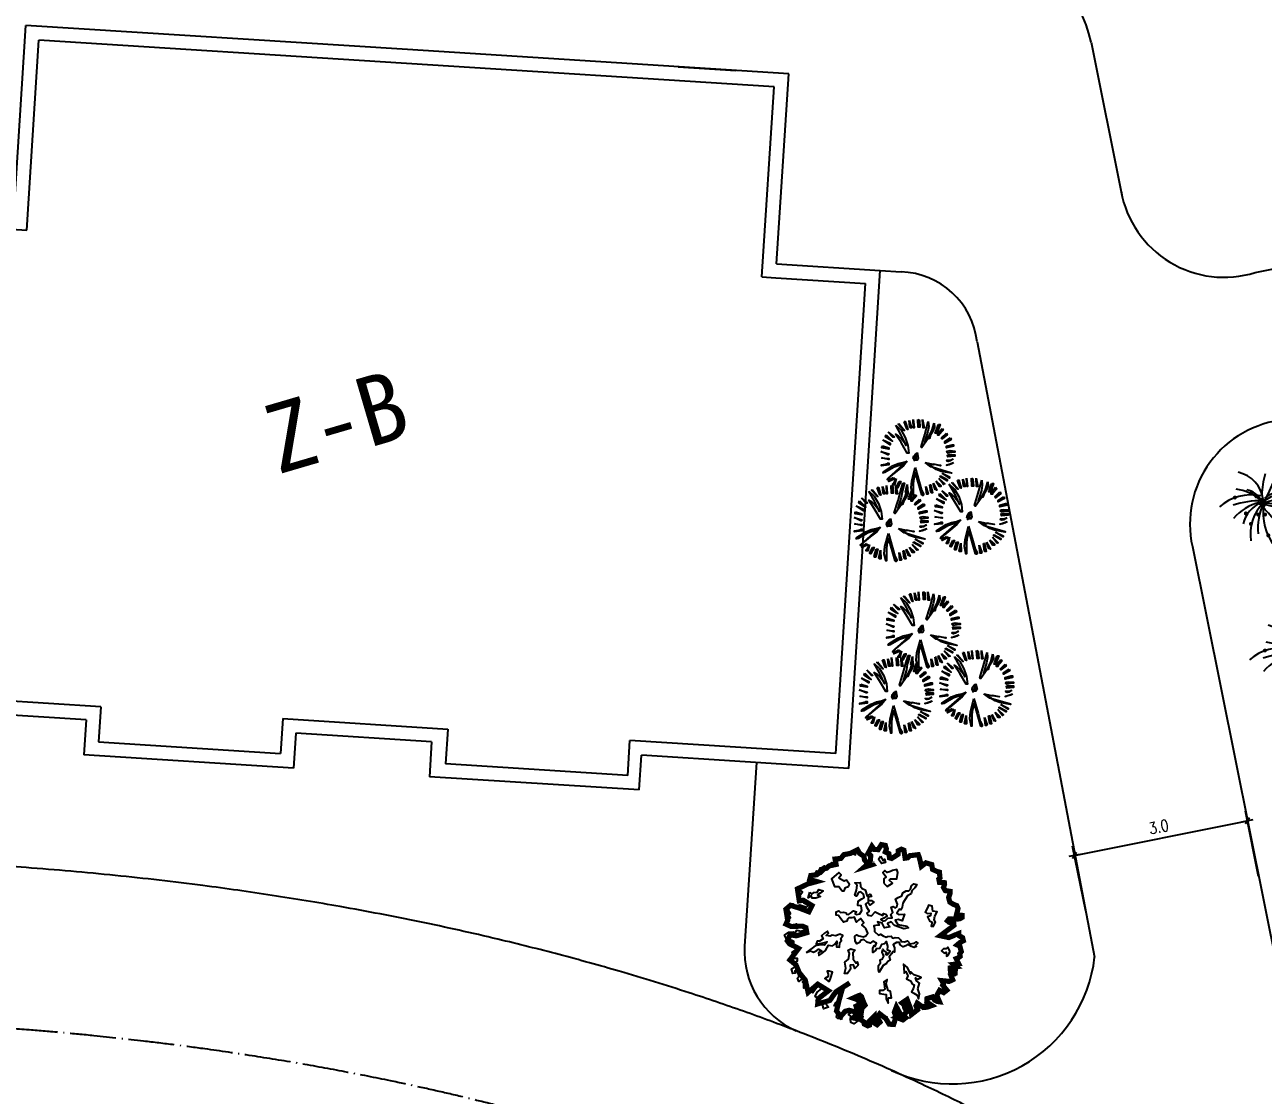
# Model space of a CAD drawing. Extents: x 1035948 to 1665131, y -158296 to 142149.
# Drawn here: x 1405275 to 1431022, y 62229 to 84480 of the extents above; entities that cross this region are included whole.
import ezdxf
from ezdxf.enums import TextEntityAlignment as Align

# ---------------------------------------------------------------- set-up
doc = ezdxf.new("R2010")
doc.units = 0
doc.header["$LTSCALE"] = 200
doc.header["$MEASUREMENT"] = 0
doc.linetypes.add('ACAD_ISO04W100', pattern=[30.5, 24, -3, 0.5, -3])
doc.layers.get('0').update_dxf_attribs({"linetype": 'CONTINUOUS'})
doc.layers.get('DEFPOINTS').update_dxf_attribs({"linetype": 'CONTINUOUS'})
for name, color, linetype in [('DL', 21, 'CONTINUOUS'), ('LMLK', 123, 'CONTINUOUS'), ('WLL1', 7, 'CONTINUOUS'), ('ZXX', 6, 'ACAD_ISO04W100'), ('垂丝海棠', 7, 'CONTINUOUS'), ('枸骨球', 7, 'CONTINUOUS'), ('香樟', 7, 'CONTINUOUS')]:
    doc.layers.add(name, color=color, linetype=linetype)
doc.styles.add('DIM_FONT', font='SIMPLEX.shx', dxfattribs={"width": 0.8})
doc.styles.add('H1', font='SimSun.ttf')
doc.dimstyles.new('DIMN80', dxfattribs={"dimscale": 0.8, "dimtxt": 300, "dimasz": 1, "dimexe": 250, "dimexo": 300, "dimgap": 150, "dimtad": 1, "dimdec": 0, "dimzin": 0, "dimdsep": 46, "dimtxsty": 'DIM_FONT', "dimblk": '_DIMX', "dimcen": 0.09, "dimclrt": 7, "dimadec": 0, "dimazin": 0, "dimtfac": 1, "dimtdec": 0, "dimtix": 1, "dimtmove": 2, "dimatfit": 3, "dimldrblk": '_DIMX', "dimfxl": 0, "dimtolj": 1, "dimtzin": 0, "dimarcsym": 0})

# ---------------------------------------------------------------- blocks, each defined once
blk = doc.blocks.new('ZW11')
at = {"layer": '枸骨球', "color": 85, "linetype": 'Continuous'}
for points in [[(-131, 2184), (-76, 1727), (-76, 1699), (-104, 1699), (-131, 2184)], [(143, 2184), (235, 2120), (263, 1727), (171, 1727), (143, 2184)], [(418, 2184), (509, 1699), (445, 1699), (418, 2184)], [(-1567, 1452), (-1229, 1178), (-1229, 1150), (-1293, 1150), (-1567, 1452)], [(-1137, 1845), (-826, 1553), (-588, 1132), (-433, 675), (-378, 235), (-469, 235), (-826, 848), (-1146, 1333), (-991, 1242), (-799, 1059), (-625, 848), (-561, 693), (-533, 693), (-817, 1278), (-1137, 1845)], [(-954, 1937), (-625, 1544), (-680, 1571), (-991, 1909), (-954, 1937)], [(-652, 2065), (-588, 2065), (-442, 1608), (-497, 1635), (-652, 2065)], [(-351, 2120), (-222, 1699), (-286, 1699), (-286, 1727), (-314, 1727), (-351, 2120)], [(747, 2065), (775, 1781), (720, 1480), (555, 931), (537, 876), (720, 1086), (747, 1086), (381, 565), (354, 565), (354, 601), (327, 601), (546, 1315), (747, 2065)], [(1086, 1974), (1113, 1727), (1012, 1507), (875, 1297), (811, 1086), (747, 1086), (747, 1113), (958, 1525), (1086, 1974)], [(1333, 1882), (1424, 1882), (1241, 1388), (1150, 1388), (1177, 1480), (1333, 1882)], [(1543, 1662), (1607, 1571), (1360, 1297), (1360, 1269), (1296, 1269), (1296, 1360), (1543, 1662)], [(-1869, 995), (-1448, 812), (-1448, 720), (-1869, 995)], [(-1686, 1297), (-1320, 931), (-1384, 967), (-1723, 1178), (-1686, 1297)], [(1790, 1388), (1845, 1297), (1543, 1059), (1543, 1086), (1516, 1086), (1543, 1150), (1790, 1388)], [(2028, 1113), (2064, 1022), (1699, 812), (1699, 903), (2028, 1113)], [(2119, 720), (2211, 720), (2211, 629), (1790, 537), (1790, 629), (2119, 720)], [(-1997, 327), (-1540, 199), (-1540, 171), (-1567, 171), (-1567, 144), (-1595, 144), (-1997, 327)], [(-1906, 656), (-1540, 537), (-1540, 473), (-1933, 537), (-1933, 601), (-1906, 656)], [(107, 263), (171, -48), (107, -167), (-58, -167), (-122, -76), (-85, 62), (6, 181), (107, 235), (107, 263)], [(52, 144), (52, 107), (-76, -167), (-76, -194), (52, -48), (52, 144)], [(2001, 382), (2275, 354), (2275, 290), (2183, 290), (1881, 235), (1845, 263), (1817, 290), (1845, 354), (2001, 382)], [(1881, 144), (2275, 144), (2275, 53), (1881, 16), (1881, 53), (1845, 107), (1881, 144)], [(-1960, -39), (-1567, -76), (-1540, -76), (-1540, -130), (-1960, -39)], [(-1631, -350), (-1540, -350), (-1540, -441), (-1960, -496), (-1960, -441), (-1933, -441), (-1631, -377), (-1631, -350)], [(-469, -222), (-689, -496), (-1064, -798), (-1411, -1082), (-1521, -1210), (-1567, -1320), (-1595, -1292), (-1631, -1292), (-1595, -1228), (-680, -405), (-652, -377), (-1229, -570), (-1759, -881), (-1842, -899), (-1869, -899), (-1842, -835), (-1311, -496), (-1000, -368), (-716, -314), (-469, -222)], [(-12, -588), (226, -1430), (354, -1905), (473, -2115), (473, -2179), (445, -2179), (445, -2207), (418, -2207), (418, -2179), (381, -2179), (16, -899), (-12, -899), (-12, -926), (-94, -1219), (-131, -1530), (-131, -2179), (-168, -2179), (-168, -2143), (-250, -1768), (-213, -1356), (-12, -588)], [(564, -314), (994, -405), (1022, -405), (1022, -441), (784, -405), (784, -469), (811, -469), (967, -533), (967, -561), (903, -561), (564, -314)], [(967, -561), (2092, -899), (2092, -926), (1488, -816), (1205, -716), (967, -561)], [(1058, -405), (1452, -469), (1452, -496), (1058, -405)], [(2211, -314), (2092, -387), (1946, -441), (1790, -469), (2211, -314)], [(2183, -103), (2001, -213), (1900, -240), (1845, -222), (1817, -167), (2028, -167), (2183, -103)], [(-1265, -1173), (-1229, -1265), (-1540, -1411), (-1503, -1320), (-1265, -1173)], [(-1110, -1228), (-1201, -1594), (-1293, -1594), (-1293, -1539), (-1265, -1539), (-1110, -1228)], [(-927, -1411), (-835, -1411), (-1018, -1750), (-1018, -1777), (-1046, -1750), (-1082, -1750), (-1082, -1722), (-927, -1411)], [(1205, -1384), (1479, -1631), (1479, -1686), (1388, -1686), (1205, -1384)], [(1360, -1228), (1699, -1539), (1634, -1539), (1634, -1567), (1607, -1539), (1360, -1228)], [(1452, -1082), (1845, -1292), (1845, -1356), (1424, -1109), (1452, -1082)], [(1543, -926), (1973, -1137), (1973, -1201), (1543, -926)], [(-716, -1503), (-625, -1503), (-744, -1960), (-808, -1960), (-808, -1932), (-835, -1932), (-716, -1503)], [(-469, -1567), (-442, -2051), (-533, -2051), (-533, -2024), (-561, -2024), (-469, -1567)], [(601, -1686), (747, -2115), (720, -2115), (720, -2143), (656, -2143), (601, -1686)], [(839, -1594), (903, -1594), (994, -2051), (930, -2051), (930, -2024), (903, -2024), (839, -1594)], [(1022, -1503), (1241, -1905), (1177, -1868), (1150, -1868), (1022, -1503)]]:
    blk.add_lwpolyline(points, dxfattribs=at)
blk = doc.blocks.new('ZW36')
at = {"layer": '垂丝海棠', "color": 31, "const_width": 60}
for points in [[(-458, 399, 1), (-398, 399, 1)], [(463, 465, 1), (523, 465, 1)], [(-966, 251, 1), (-906, 251, 1)], [(-320, 284, 1), (-260, 284, 1)], [(-197, 69, 1), (-137, 69, 1)], [(-142, 185, 1), (-82, 185, 1)], [(-114, 119, 1), (-54, 119, 1)], [(-100, 20, 1), (-40, 20, 1)], [(-46, 86, 1), (14, 86, 1)], [(848, 102, 1), (908, 102, 1)], [(-637, -228, 1), (-577, -228, 1)], [(-266, -261, 1), (-206, -261, 1)], [(-59, -261, 1), (1, -261, 1)], [(504, -211, 1), (564, -211, 1)], [(-485, -541, 1), (-425, -541, 1)], [(37, -887, 1), (97, -887, 1)]]:
    blk.add_lwpolyline(points, format="xyb", close=True, dxfattribs=at)
at = {"layer": '垂丝海棠', "color": 31}
for centre, radius, start, end in [((-802, 1117), 1096, 342.9456, 6.4814), ((-1040, 67), 963, 6.9904, 78.0284), ((2324, 279), 2449, 163.8561, 179.1105), ((-3557, 2173), 4052, 328.9873, 340.361), ((-1034, -789), 1294, 48.7581, 83.8624), ((-705, -137), 631, 28.8901, 78.4579), ((657, -696), 1164, 85.8741, 126.9558), ((-443, -1135), 1464, 78.5516, 130.9815), ((-185, -2359), 2512, 88.3286, 108.729), ((134, -1317), 1456, 103.0452, 139.7766), ((236, -767), 952, 114.0956, 166.2953), ((826, -841), 1299, 134.4861, 189.3762), ((1483, -658), 1728, 155.0888, 185.9637), ((-247, -3123), 3211, 70.5249, 87.8244), ((1537, -211), 1626, 171.2496, 218.2333), ((522, -485), 844, 62.9909, 135.9102), ((439, -986), 1172, 53.3231, 115.7633), ((-239, -1387), 1437, 31.315, 82.1378), ((-6650, -6130), 8950, 39.0488, 42.6799)]:
    blk.add_arc(centre, radius, start, end, dxfattribs=at)
at = {"layer": '垂丝海棠', "color": 31, "width": 0.8, "flags": 9}
for tag in ['YSIZE', 'XSIZE']:
    blk.add_attdef(tag, (-74, 86), '', height=1, dxfattribs=at)
blk = doc.blocks.new('W6')
at = {"color": 0, "linetype": 'ByBlock'}
for points in [[(11.09, 0.81), (11.72, 0.34), (12.03, 0.04), (12.33, 0.17), (12.59, -0.13), (12.24, -0.47), (11.86, -0.52), (11.6, -1.03), (11.25, -0.64), (10.83, -0.99), (10.7, -1.42), (11.6, -1.64), (11.39, -1.64), (11.81, -1.33), (12.19, -1.89), (12.03, -2.27), (11.56, -2.32), (11.17, -2.27), (10.95, -2.59), (10.74, -2.27), (10.39, -2.5), (10.53, -3.05), (11.09, -3.31), (11.21, -3.66), (11.56, -3.48), (11.51, -3.99), (11.3, -4.22), (10.86, -4.13), (10.48, -4.22), (10.05, -3.99), (9.84, -4.22), (9.79, -4.55), (9.32, -4.3), (8.9, -3.83), (8.25, -3.61), (7.69, -3.57), (7.22, -3.22), (7.43, -3.78), (8.16, -3.95), (7.9, -4.3), (8.16, -4.81), (8.46, -4.51), (9.06, -5.11), (9.41, -5.71), (9.97, -5.29), (10.18, -5.97), (9.75, -6.06), (9.32, -6.49), (9.53, -6.74), (9.06, -6.97), (8.81, -6.66), (8.55, -7.09), (7.95, -6.83), (7.52, -6.23), (6.96, -6.27), (6.87, -6.74), (7.34, -6.88), (8.04, -7.39), (7.73, -7.65), (7.99, -8.04), (7.9, -8.25), (7.34, -8.08), (7.3, -8.34), (7.43, -8.64), (7.13, -8.64), (6.78, -8.64), (6.62, -8.81), (6.32, -8.42), (6.23, -8.98), (6.53, -9.28), (6.06, -9.49), (5.89, -9.28), (5.33, -9.23), (5.06, -9.84), (5.37, -9.79), (5.45, -10.1), (4.81, -10.27), (4.64, -9.97), (4.17, -9.58), (3.96, -9.84), (3.73, -9.46), (3.4, -9.49), (3.4, -10.02), (3.87, -10.23), (3.61, -10.49), (3.22, -10.44), (2.96, -10.05), (2.58, -10.18), (2.28, -9.79), (1.8, -9.41), (2.06, -9.32), (1.72, -9.97), (1.12, -9.97), (0.94, -10.32), (1.24, -10.23), (1.46, -10.53), (1.33, -10.7), (0.26, -11.21), (-0.13, -10.65), (-0.17, -10.05), (-0.04, -9.79), (-0.39, -9.54), (-0.26, -9.02), (-0.42, -8.6), (-0.73, -8.34), (-0.95, -8.81), (-0.82, -9.32), (-1.25, -9.67), (-1.07, -9.93), (-0.9, -10.32), (-1.29, -11.21), (-1.72, -10.79), (-2.07, -10.4), (-2.37, -10.65), (-2.66, -10.4), (-3.17, -10.74), (-3.61, -10.61), (-3.96, -10.1), (-3.61, -9.63), (-3.82, -9.16), (-3.61, -8.64), (-3.48, -8.25), (-3.73, -8.04), (-4.03, -8.64), (-4.29, -8.37), (-4.43, -8.69), (-4.34, -9.23), (-4.94, -9.23), (-5.54, -8.81), (-5.89, -9.23), (-6.15, -8.85), (-6.31, -8.51), (-6.75, -8.34), (-6.62, -8.08), (-6.7, -7.52), (-6.75, -7.22), (-6.62, -7.09), (-6.87, -6.79), (-7.39, -7.44), (-7.22, -7.83), (-7.99, -7.6), (-7.99, -7.09), (-8.38, -6.88), (-8.25, -6.41), (-7.95, -6.27), (-8.34, -5.88), (-8.76, -6.18), (-8.81, -6.18), (-9.06, -5.85), (-8.72, -5.55), (-9.06, -5.03), (-9.32, -5.08), (-9.53, -4.81), (-9.28, -4.69), (-9.23, -4.13), (-10.06, -4.34), (-10.06, -3.92), (-10.06, -3.48), (-10.3, -3.39), (-10.57, -3.22), (-10.62, -3.01), (-10.74, -2.32), (-10.86, -2.24), (-10.78, -2.15), (-10.53, -1.68), (-11, -1.55), (-11.21, -1.38), (-10.74, -1.12), (-10.3, -0.47), (-9.88, -0.47), (-9.32, 0), (-9.02, -0.31), (-9.02, 0.39), (-9.32, 0.73), (-9.76, 0.13), (-9.92, 0.39), (-10.44, 0.39), (-10.62, 0), (-11.04, 0.08), (-11.21, 0.25), (-11.77, 0.6), (-11.39, 0.86), (-11.21, 1.5), (-11.95, 1.67), (-11.81, 2.36), (-11.25, 2.53), (-10.95, 2.44), (-10.78, 2.83), (-10.14, 2.92), (-10.06, 3.22), (-10.23, 3.48), (-10.62, 4.07), (-11.04, 4.21), (-11.3, 4.51), (-11.16, 4.86), (-10.78, 4.98), (-10.09, 5.02), (-10.14, 5.37), (-10.53, 5.76), (-10.3, 6.35), (-10.57, 6.79), (-10.18, 7.05), (-9.45, 6.96), (-8.97, 7.12), (-9.06, 7.65), (-9.5, 7.98), (-9.23, 8.42), (-8.59, 8.72), (-8.29, 9.19), (-8.38, 9.63), (-7.43, 9.71), (-7.39, 9.54), (-6.75, 9.66), (-6.75, 9.93), (-6.78, 10.26), (-6.66, 10.35), (-6.62, 10.35), (-6.15, 10.19), (-5.63, 10.49), (-5.68, 10.65), (-5.63, 11.08), (-5.36, 11.08), (-4.94, 10.87), (-4.17, 10.91), (-4.17, 11.05), (-3.96, 11.34), (-4, 11.56), (-3.87, 11.9), (-3.31, 12.15), (-2.49, 11.94), (-2.28, 12.42), (-2.49, 12.68), (-2.1, 12.68), (-1.93, 12.38), (-1.84, 11.59), (-1.98, 11), (-1.72, 10.78), (-1.46, 10.96), (-1.37, 11.56), (-1.03, 11.59), (-0.73, 11.05), (0.05, 10.01), (0.35, 9.75), (0.6, 10.91), (0.26, 11.26), (0, 11.73), (0.05, 12.24), (0.3, 12.2)], [(0.3, 12.2), (0.51, 12.71), (0.94, 12.93), (1.29, 12.68), (1.29, 12.38), (1.38, 12.03), (1.59, 12.03), (1.98, 12.42), (2.49, 12.59), (2.58, 12.38), (2.79, 12.38), (3.05, 12.54), (3.31, 12.2), (3.26, 11.86), (3.43, 11.9), (3.91, 12.2), (4.21, 12.24), (4.29, 11.86), (4.17, 11.43), (4.64, 11.68), (4.68, 11.05), (5.03, 11), (5.11, 11.43), (5.11, 11.77), (5.59, 11.73), (5.71, 11.82), (5.8, 11.43), (5.59, 11.08), (5.92, 11.08), (6.27, 11.43), (6.53, 11.08), (6.44, 10.73), (6.44, 10.4), (6.4, 9.96), (6.71, 10.05), (6.87, 10.4), (7.18, 10.05), (7.56, 10.35), (7.69, 10.65), (7.81, 10.4), (8.11, 10.4), (7.9, 10.01), (7.69, 9.63), (8.08, 9.32), (8.25, 9.66), (8.37, 9.37), (8.76, 9.54), (9.15, 9.63), (9.23, 9.24), (8.93, 8.89), (8.59, 8.72), (8.59, 8.33), (8.76, 7.86), (8.93, 8.21), (9.28, 7.86), (9.28, 8.38), (9.62, 8.51), (9.71, 8.77), (9.84, 8.29), (9.97, 7.98), (9.71, 7.73), (9.67, 7.47), (10, 7.6), (10.05, 7.17), (10.05, 6.91), (9.79, 6.74), (9.58, 6.53), (9.79, 6.27), (10.05, 6.53), (10.31, 6.7), (10.74, 6.4), (11.12, 6.02), (10.95, 5.88), (10.27, 5.79), (9.92, 5.41), (9.67, 5.02), (8.93, 5.28), (9.41, 4.6), (10.05, 4.72), (10.53, 5.02), (11.09, 4.77), (11.39, 5.11), (11.68, 4.72), (11.68, 4.34), (11.17, 4.42), (10.65, 4.34), (9.88, 3.83), (10.65, 3.56), (11.09, 3.74), (11.98, 3.39), (12.19, 3.44), (12.33, 2.92), (11.86, 2.67), (11.3, 2.58), (11.12, 2.11), (10.74, 1.67), (11.17, 1.41), (11.98, 1.63), (12.33, 1.25), (12.07, 0.81), (11.65, 1.02), (11.09, 0.81)]]:
    blk.add_lwpolyline(points, dxfattribs=at)
for points in [[(2.49, 11.09), (1.89, 10.75), (2.11, 10.53), (2.11, 10.19), (2.36, 9.93), (2.71, 10.27), (2.54, 10.53), (3.09, 10.61), (2.97, 10.83)], [(-1.81, 8.94), (-2.27, 9.03), (-2.87, 9.33), (-2.96, 8.73), (-3.65, 8.68), (-3.78, 8.16), (-3.39, 8.04), (-2.84, 7.7), (-2.66, 8), (-2.71, 8.47), (-2.32, 8.43), (-2.19, 8.04), (-1.67, 8.29), (-1.5, 8.64), (-0.94, 8.51), (-0.9, 8.81), (-1.46, 9.11)], [(-0.6, 0.91), (-0.21, 0.91), (0.26, 1.42), (0.13, 1.72), (0.34, 2.06), (0.56, 2.45), (0.43, 2.66), (0.39, 3.14), (0.69, 3.35), (0.6, 3.69), (0.64, 4.13), (0.91, 4.38), (1.12, 4.47), (1.16, 4.94), (1.03, 5.33), (1.42, 5.72), (1.33, 6.19), (1.16, 6.49), (1.33, 6.71), (1.46, 6.66), (1.67, 6.41), (1.81, 6.53), (1.94, 6.23), (1.81, 5.89), (1.55, 5.41), (1.72, 5.11), (1.85, 4.77), (1.59, 4.34), (1.25, 4.26), (1.25, 3.87), (1.55, 3.39), (1.98, 3.57), (2.54, 3.57), (2.49, 3.35), (2.79, 3.18), (3.18, 2.88), (3.66, 3.01), (3.82, 2.71), (4.08, 2.49), (4.34, 2.06), (5.24, 1.51), (4.94, 1.42), (4.34, 1.42), (4, 1.72), (3.61, 1.68), (3.44, 1.97), (3.09, 2.15), (2.54, 1.94), (2.15, 2.02), (2.41, 2.24), (2.67, 2.54), (2.84, 2.36), (2.92, 2.58), (2.41, 3.01), (2.28, 2.63), (1.76, 2.71), (1.12, 2.49), (1.46, 2.24), (1.51, 1.85), (2.06, 1.59), (2.11, 1.12), (2.33, 1.03), (2.62, 0.69), (2.06, 0.69), (1.67, 0.86), (1.81, 0.99), (1.37, 1.16), (1.07, 0.69), (1.33, 0.3), (1.21, -0.13), (0.86, -0.56), (0.99, -0.99), (1.25, -1.12), (1.46, -1.46), (1.07, -1.72), (0.39, -1.76), (0.22, -1.46), (0.34, -1.2), (0.48, -0.6), (0.34, -0.26), (0, 0), (-0.64, -0.26), (-0.81, -0.43), (-1.12, -0.82), (-1.37, -0.56), (-1.97, -0.99), (-1.76, -1.24), (-1.46, -1.54), (-2.15, -1.81), (-2.06, -2.15), (-2.06, -2.57), (-1.89, -2.75), (-1.63, -2.84), (-1.5, -3.26), (-1.93, -3.65), (-2.36, -3.95), (-2.41, -4.26), (-2.87, -4.26), (-3.01, -3.91), (-2.79, -3.69), (-2.84, -3.26), (-2.75, -2.92), (-2.57, -2.88), (-2.49, -2.62), (-2.71, -2.32), (-3.01, -1.93), (-2.87, -1.51), (-2.62, -1.72), (-2.49, -1.46), (-2.62, -1.08), (-3.05, -0.82), (-3.69, -0.9), (-3.74, -1.33), (-4.29, -1.29), (-4.64, -0.82), (-4.81, -0.51), (-5.24, -0.6), (-5.54, -0.94), (-5.45, -1.24), (-4.98, -1.51), (-5.11, -1.76), (-5.8, -1.51), (-6.44, -1.42), (-6.79, -1.76), (-6.83, -1.03), (-6.31, -0.99), (-6.01, -0.78), (-5.84, -0.34), (-4.98, -0.09), (-5.24, 0.3), (-4.94, 0.48), (-4.86, 0.04), (-4.38, 0.04), (-4.38, 0.48), (-4.17, 0.82), (-3.78, 0.26), (-4.17, 0), (-3.9, -0.3), (-3.52, -0.17), (-2.96, 0.18), (-2.71, -0.13), (-2.41, 0), (-2.36, 0.26), (-2.32, 0.48), (-2.87, 0.99), (-2.71, 1.33), (-2.36, 2.02), (-2.66, 2.11), (-2.57, 2.41), (-2.32, 2.58), (-2.02, 2.15), (-1.84, 1.76), (-1.59, 2.02), (-1.72, 2.36), (-2.02, 2.71), (-2.06, 3.27), (-2.49, 3.09), (-2.79, 3.35), (-3.48, 3.14), (-3.6, 3.39), (-3.39, 3.74), (-3.52, 3.91), (-3.9, 4), (-4.56, 3.74), (-4.81, 4.08), (-5.02, 4.56), (-5.41, 4.73), (-5.71, 5.16), (-5.71, 5.54), (-5.93, 5.76), (-6.35, 5.89), (-6.62, 6.19), (-6.57, 6.58), (-6.1, 6.32), (-5.71, 5.93), (-5.28, 5.84), (-5.02, 5.33), (-4.04, 4.69), (-3.48, 4.6), (-3.14, 4.43), (-3.22, 4.26), (-2.71, 3.91), (-2.49, 4.21), (-2.57, 4.94), (-1.67, 4.64), (-1.84, 4.08), (-1.76, 3.69), (-1.16, 4.04), (-0.94, 5.24), (-0.73, 5.46), (-0.56, 4.86), (-1.03, 3.61), (-1.54, 3.14), (-1.29, 2.66), (-0.86, 2.97), (-0.73, 2.24), (-1.33, 1.94), (-1.54, 1.29), (-1.07, 1.51), (-1.03, 1.08), (-0.99, 0.82)], [(7.52, 6.75), (6.75, 6.96), (6.41, 6.53), (6.02, 6.41), (6.19, 6.71), (5.97, 7.18), (5.84, 6.88), (5.63, 6.19), (5.2, 5.8), (5.5, 5.76), (4.64, 5.33), (4.17, 4.81), (4.69, 4.86), (5.37, 4.9), (5.15, 5.11), (5.76, 5.38), (6.14, 5.2), (6.41, 5.76), (6.83, 5.98), (6.96, 6.23), (7.39, 6.14), (7.9, 5.89), (8.08, 6.19), (8.34, 6.66), (8.85, 6.83), (8.17, 6.96)], [(-6.72, 2.16), (-6.29, 2.6), (-6.72, 3.32), (-7.15, 2.89), (-7.29, 3.03), (-7.29, 3.9), (-8.16, 4.03), (-8.59, 3.9), (-8.44, 3.32), (-8.3, 3.03), (-8.16, 2.6), (-8.44, 2.31), (-8.16, 2.02), (-7.58, 2.45), (-7.29, 2.16)], [(-10.35, 1.72), (-9.75, 2.06), (-9.97, 2.24), (-9.49, 2.36), (-9.37, 1.85), (-9.97, 1.42)], [(8.71, 2.74), (8.71, 3.17), (7.85, 3.03), (7.7, 2.74), (6.84, 2.45), (6.26, 2.6), (6.55, 2.16), (7.55, 2.31), (7.7, 2.02), (7.7, 1.59), (8.13, 1.59), (8.28, 2.45), (8.86, 2.45), (9.44, 2.74)], [(2.28, -1.72), (2.67, -2.02), (3.52, -1.97), (4.04, -1.59), (3.87, -1.42), (4.3, -1.29), (4.77, -1.76), (4.26, -1.93), (4.3, -2.36), (4.86, -2.32), (5.45, -2.75), (5.45, -3.14), (4.73, -2.96), (3.91, -3.09), (3.52, -2.62), (2.75, -2.49), (2.28, -2.66), (2.11, -2.27)], [(9.45, -0.69), (8.98, -0.82), (8.81, -1.08), (8.64, -0.73), (8.29, -1.16), (8.55, -1.38), (8.47, -1.81), (8.81, -2.02), (9.24, -1.46), (8.9, -1.38), (9.54, -0.99), (9.84, -1.59), (10.27, -1.03), (9.8, -0.26)], [(-6.29, -2.6), (-6.57, -2.45), (-7.15, -2.88), (-7, -3.17), (-7.29, -3.75), (-7.43, -3.89), (-7.87, -3.6), (-8.16, -3.89), (-7.29, -4.9), (-6.29, -4.47), (-6.29, -3.89), (-5.71, -3.46), (-5.71, -3.17), (-6.14, -3.03)], [(2.62, -8.29), (2.36, -7.73), (2.54, -7.31), (2.33, -6.88), (2.15, -6.66), (2.41, -6.19), (2.67, -6.66), (3.01, -6.58), (2.75, -6.19), (2.33, -5.71), (1.64, -5.29), (1.72, -4.77), (1.51, -4.51), (1.07, -4.17), (1.85, -4.21), (1.89, -3.83), (1.25, -3.78), (0.99, -3.53), (0.73, -3.65), (0.3, -3.35), (0.13, -3.78), (0.34, -4.29), (0.26, -4.81), (0.39, -5.07), (0.3, -5.59), (0, -5.29), (-0.26, -5.41), (0, -5.84), (0.34, -6.23), (0.78, -6.01), (1.07, -6.49), (1.07, -6.83), (1.42, -6.96), (1.33, -6.19), (1.16, -5.46), (1.64, -5.84), (1.59, -6.36), (1.72, -7.09), (2.02, -7.48)], [(6.55, -5.19), (6.11, -5.04), (5.25, -4.76), (5.11, -5.19), (5.11, -5.48), (5.54, -5.33), (5.83, -5.33), (6.11, -5.77)], [(-5.5, -7.82), (-5.24, -7.52), (-5.45, -7.26), (-5.5, -6.83), (-5.89, -6.62), (-5.71, -6.01), (-5.37, -6.44), (-5.15, -6.79), (-4.94, -6.36), (-4.72, -7.01), (-4.72, -7.48), (-5.07, -7.65), (-4.77, -8.04)]]:
    blk.add_lwpolyline(points, close=True, dxfattribs=at)
blk = doc.blocks.new('ZW01')
at = {"layer": '香樟', "color": 3, "const_width": 115, "elevation": 48501}
blk.add_lwpolyline([(-321, 1541), (-239, 1614), (-313, 1702), (-326, 1782), (-421, 1846), (-459, 1913), (-467, 1926), (-623, 1848), (-771, 1819), (-839, 1735), (-966, 1721), (-944, 1602), (-1100, 1569), (-1157, 1518), (-1278, 1489), (-1310, 1420), (-1376, 1373), (-1505, 1356), (-1530, 1267), (-1376, 1222), (-1571, 1169), (-1803, 1059), (-1762, 793), (-1672, 807), (-1479, 689), (-1548, 550), (-1757, 631), (-1957, 694), (-2059, 607), (-2019, 360), (-2057, 276), (-1941, 224), (-1693, 232), (-1615, 198), (-1595, 86), (-1827, 17), (-1966, 40), (-2028, -95), (-1976, -164), (-1884, -207), (-1777, -264), (-1970, -519), (-1835, -629), (-1762, -802), (-1629, -966), (-1565, -1241), (-1352, -1057), (-1116, -1204), (-1337, -1377), (-1352, -1496), (-1083, -1418), (-949, -1227), (-642, -1029), (-797, -1129), (-871, -1391), (-935, -1652), (-842, -1773), (-742, -1660), (-651, -1637), (-473, -1689), (-558, -1807), (-409, -1837), (-501, -1547), (-402, -1498), (-459, -1403), (-566, -1367), (-450, -1314), (-416, -1304), (-378, -1334), (-345, -1431), (-302, -1524), (-370, -1594), (-409, -1837), (-409, -1837), (-323, -1899), (-317, -1943), (-241, -1983), (-207, -1969), (-208, -1883), (-98, -1770), (-90, -1924), (-33, -1958), (30, -1900), (-29, -1792), (24, -1716), (160, -1822), (235, -1945), (333, -1952), (388, -1780), (349, -1681), (395, -1559), (483, -1723), (384, -1790), (540, -1851), (603, -1802), (548, -1752), (670, -1620), (519, -1475), (632, -1397), (716, -1617), (731, -1730), (866, -1625), (830, -1540), (859, -1477), (993, -1576), (1078, -1568), (1183, -1531), (1070, -1455), (1075, -1378), (1199, -1340), (1244, -1411), (1306, -1442), (1352, -1448), (1294, -1310), (1316, -1265), (1355, -1195), (1445, -1245), (1515, -1191), (1423, -1078), (1441, -1040), (1404, -979), (1568, -996), (1646, -958), (1646, -958), (1604, -854), (1698, -818), (1702, -767), (1595, -757), (1591, -695), (1732, -672), (1666, -617), (1778, -603), (1724, -490), (1774, -470), (1811, -440), (1802, -383), (1837, -334), (1804, -213), (1745, -186), (1802, -137), (1883, -93), (1866, -25), (1779, 25), (1780, 68), (1560, -22), (1369, 19), (1673, 247), (1667, 302), (1568, 317), (1530, 348), (1567, 393), (1707, 384), (1802, 395), (1852, 423), (1852, 471), (1731, 487), (1765, 623), (1737, 687), (1656, 719), (1583, 764), (1555, 866), (1589, 961), (1589, 1004), (1481, 1020), (1441, 1091), (1465, 1159), (1461, 1196), (1352, 1203), (1338, 1276), (1363, 1302), (1351, 1430), (1293, 1447), (1199, 1493), (1180, 1599), (1050, 1637), (950, 1559), (907, 1747), (880, 1819), (880, 1819), (693, 1796), (646, 1749), (589, 1741), (562, 1918), (505, 1940), (435, 1906), (433, 1827), (291, 1735), (242, 1749), (229, 1840), (149, 1881), (173, 1948), (149, 2024), (62, 2042), (-9, 1931), (-99, 1936), (-149, 2005), (-235, 1846), (-175, 1799), (-185, 1662), (-133, 1602)], close=True, dxfattribs=at)
at = {"layer": '香樟', "color": 51, "xscale": 164.9574594396461, "yscale": 164.9574594396461, "zscale": 164.9574594396461, "rotation": 270}
blk.add_blockref('W6', (-239, 76, 48501), dxfattribs=at)
blk = doc.blocks.new('_DIMX')
blk.add_line((-150, 0), (150, 0))
at = {"const_width": 50}
blk.add_lwpolyline([(-70, -70), (70, 70)], dxfattribs=at)
blk = doc.blocks.new('*D593')
at = {"layer": 'DEFPOINTS', "color": 0}
for p in [(1430694, 67934), (1430974, 66541), (1427379, 65819)]:
    blk.add_point(p, dxfattribs=at)
at = {"layer": 'WLL1', "color": 0, "lineweight": -2}
for p, q in [((1430926, 66776), (1430654, 68130)), ((1427100, 67212), (1430693, 67934)), ((1427332, 66054), (1427060, 67408))]:
    blk.add_line(p, q, dxfattribs=at)
at = {"layer": 'WLL1', "color": 0, "lineweight": -2, "xscale": 0.8, "yscale": 0.8, "zscale": 0.8}
for p, rotation in [((1430694, 67934), 11.35847023417051), ((1427099, 67212), 191.3584702341705)]:
    blk.add_blockref('_DIMX', p, dxfattribs=dict(at, rotation=rotation))
at = {"layer": 'WLL1', "color": 7, "insert": (1428849, 67809), "char_height": 240, "attachment_point": 5, "rotation": 11.3585, "style": 'DIM_FONT'}
blk.add_mtext('\\A1;3.0', dxfattribs=at)

msp = doc.modelspace()

# ---------------------------------------------------------------- linework, layer by layer
msp.add_open_spline([(1426268.52542, 61255.55995), (1426210.80695, 61287.96771), (1426152.90316, 61320.25488), (1425704.55864, 61568.52432), (1425305.97086, 61779.16711), (1424580.437, 62145.034), (1424256.58735, 62302.41154), (1423493.80302, 62659.55599), (1423051.29267, 62856.71846), (1422179.408, 63226.20155), (1421751.05114, 63399.30135), (1420953.53736, 63706.41874), (1420586.45764, 63842.13273), (1419843.19062, 64105.7916), (1419467.00649, 64233.73664), (1418609.28988, 64513.23074), (1418125.24412, 64662.52972), (1417222.6851, 64925.65028), (1416806.10343, 65041.32394), (1415964.07618, 65263.72689), (1415538.63339, 65370.45684), (1414575.21461, 65599.64319), (1414034.94177, 65719.64445), (1412942.15574, 65945.54855), (1412389.63475, 66051.4517), (1411363.88034, 66232.96499), (1410892.34956, 66310.70313), (1409941.75817, 66456.11825), (1409462.70338, 66523.79506), (1408377.39685, 66664.62054), (1407769.17554, 66734.93259), (1406542.7669, 66859.66404), (1405924.57208, 66914.08336), (1404779.15477, 66999.49828), (1404253.25225, 67032.85312), (1403195.72745, 67088.27354), (1402664.10962, 67110.33996), (1401061.58913, 67159.58022), (1399983.02364, 67169.78561), (1398168.04945, 67149.03165), (1397435.90042, 67130.52225), (1395966.14844, 67073.1906), (1395228.55038, 67034.3709), (1393749.42329, 66936.50625), (1393007.9028, 66877.46351), (1391522.46219, 66739.28111), (1390778.55364, 66660.14299), (1389156.25114, 66465.9432), (1388277.70191, 66346.98305), (1386691.74367, 66107.33961), (1385984.10739, 65991.44234), (1384586.75461, 65744.82974), (1383896.99884, 65614.50287), (1383208.91317, 65475.88405)], degree=3, knots=[0.58124204702, 0.58124204702, 0.58124204702, 0.58124204702, 0.58673626876, 0.58673626876, 0.62364828014, 0.62364828014, 0.65259600189, 0.65259600189, 0.69083029568, 0.69083029568, 0.72657735452, 0.72657735452, 0.75634514889, 0.75634514889, 0.78611294327, 0.78611294327, 0.82343382226, 0.82343382226, 0.85477066045, 0.85477066045, 0.88610749863, 0.88610749863, 0.9250346079, 0.9250346079, 0.96396171717, 0.96396171717, 0.99656350244, 0.99656350244, 1.02916528771, 1.02916528771, 1.06988548395, 1.06988548395, 1.11060568018, 1.11060568018, 1.14479067796, 1.14479067796, 1.17897567574, 1.17897567574, 1.2473456713, 1.2473456713, 1.29320663265, 1.29320663265, 1.33906759401, 1.33906759401, 1.38492855536, 1.38492855536, 1.43078951672, 1.43078951672, 1.48488362335, 1.48488362335, 1.52851504439, 1.52851504439, 1.57117558727, 1.57117558727, 1.57117558727, 1.57117558727])
at = {"layer": 'DL'}
for p, q in [((1427443.73046, 84117.90253, 0), (1428082.47921, 80937.53035, 0)), ((1430854.29698, 79329.14153), (1434230.16804, 80007.26793)), ((1425072.62013, 77888.48451, 0), (1427516.84165, 65098.61476)), ((1429548.72681, 73633.93972), (1431838.63379, 62234.62902)), ((1420488.73916, 69145.39989, 0), (1420238.21708, 65327.19729, 0))]:
    msp.add_line(p, q, dxfattribs=at)
for centre, radius, start, end in [((1404549.46542, -52752.72282, 0), 140336.10675, 81.4357366178, 129.6823813511), ((1425090.71811, 83645.32146, 0), 2400, 11.356250787, 81.435736618), ((1430208.7146, 81409.17804), 2177.91839, 190.303028273, 287.242811376), ((1423441.27399, 77702.52146, 0), 1641.91123, 6.50328098, 88.249088311), ((1431675.73172, 74102.10489), 2177.91839, 95.473392938, 192.413176034), ((1422045.84711, 65223.50504, 0), 1810.60167, 176.716903062, 246.036913807), ((1424560.77705, 65438.58071), 2975.54949, 244.838079079, 353.439449182)]:
    msp.add_arc(centre, radius, start, end, dxfattribs=at)
at = {"layer": 'LMLK'}
for p, q in [((1405049.93322, 80514.26436), (1405300.79439, 84466.3105)), ((1413228.83846, 83963.06779, 0), (1405300.79439, 84466.3105)), ((1405319.11031, 80208.59838), (1405569.97148, 84160.64451)), ((1420851.21655, 83190.64799, 0), (1405570.50108, 84160.6109)), ((1421156.88253, 83459.82508, 0), (1413228.83846, 83963.06779, 0)), ((1418857.51024, 83605.78067, 0), (1420055.09997, 83529.76213, 0)), ((1420906.02136, 79507.77894, 0), (1421156.88253, 83459.82508, 0)), ((1420600.35538, 79238.60185, 0), (1420851.21655, 83190.64799, 0)), ((1401691.81587, 80438.84552, 0), (1405319.11031, 80208.59838)), ((1420906.02136, 79507.77894, 0), (1423061.68289, 79370.94558, 0)), ((1422404.88274, 69023.77024, 0), (1423061.68289, 79370.94558, 0)), ((1423061.68289, 79370.94558, 0), (1423491.44164, 79343.66609, 0)), ((1420600.35538, 79238.60185, 0), (1420887.77692, 79220.35741, 0)), ((1420887.77692, 79220.35741, 0), (1422756.01691, 79101.76849, 0)), ((1422135.70565, 69329.43622, 0), (1422756.01691, 79101.76849, 0)), ((1406854.99018, 70299.39913), (1402543.13753, 70573.09947)), ((1406548.7946, 70030.25566), (1402237.47154, 70303.92239, 0)), ((1406854.99017, 70299.39891), (1406809.03258, 69575.38684)), ((1410638.84415, 70059.21395), (1410592.88656, 69335.20189)), ((1410638.84415, 70059.21395), (1414070.95413, 69841.35639)), ((1406549.32418, 70030.22182), (1406503.36659, 69306.20975)), ((1414070.95413, 69841.35639), (1414024.99654, 69117.34433)), ((1406809.03258, 69575.38684), (1410592.88656, 69335.20189)), ((1410908.02124, 69753.54797), (1410862.06365, 69029.5359)), ((1413734.33302, 69574.14422), (1410908.02124, 69753.54797)), ((1413734.33302, 69574.14422), (1413688.37543, 68850.13215)), ((1417809.38011, 68877.12575, 0), (1417855.33772, 69601.13804, 0)), ((1422135.70565, 69329.43622, 0), (1417855.33772, 69601.13804, 0)), ((1410862.06365, 69029.5359), (1406503.36659, 69306.20975)), ((1418047.60208, 68573.42468, 0), (1418093.55968, 69297.43697, 0)), ((1422404.88274, 69023.77024, 0), (1418093.55968, 69297.43697, 0)), ((1417809.38011, 68877.12575, 0), (1414024.99654, 69117.34433)), ((1418047.60208, 68573.42468, 0), (1413688.37543, 68850.13215))]:
    msp.add_line(p, q, dxfattribs=at)
at = {"layer": 'ZXX', "ltscale": 0.2}
msp.add_open_spline([(1424623.51864, 58325.78988), (1424421.7332, 58439.08833), (1424217.01552, 58550.98175), (1423859.04126, 58741.41934), (1423707.16482, 58820.64948), (1423247.04346, 59056.00971), (1422934.29326, 59209.8161), (1422212.59709, 59550.90199), (1421800.12431, 59736.24347), (1421224.46816, 59981.96662), (1421069.11037, 60047.04174), (1420756.00511, 60175.72228), (1420598.26054, 60239.32659), (1420121.50831, 60427.89635), (1419798.98083, 60550.61872), (1419279.50213, 60740.64578), (1419085.52733, 60809.9618), (1418643.05472, 60964.38199), (1418393.64078, 61048.84177), (1417957.46621, 61192.09414), (1417771.8247, 61251.69989), (1417398.0069, 61369.00737), (1417209.83375, 61426.70819), (1416705.07931, 61577.90194), (1416386.30459, 61669.6852), (1415796.53629, 61832.75776), (1415526.57151, 61904.88855), (1414866.8516, 62075.09092), (1414474.82177, 62171.20063), (1413682.18087, 62355.52835), (1413281.557, 62443.74967), (1412251.95139, 62657.98626), (1411617.30956, 62778.44744), (1410330.09186, 62999.8098), (1409677.53115, 63100.7081), (1408596.29173, 63249.51937), (1408172.4795, 63303.35912), (1407403.13327, 63393.04177), (1407058.70712, 63430.33793), (1406281.87974, 63508.07775), (1405848.44161, 63547.08208), (1404890.48505, 63623.72631), (1404364.79545, 63659.59207), (1403306.46428, 63719.46874), (1402773.81265, 63743.47924), (1401948.00487, 63771.30545), (1401657.05101, 63779.33223), (1401073.42986, 63791.88553), (1400780.76593, 63796.41222), (1400108.5455, 63802.76688), (1399728.46249, 63803.4277), (1399103.03006, 63799.7141), (1398858.37814, 63797.06466), (1398368.16019, 63789.36598), (1398122.59764, 63784.31683), (1397384.65583, 63765.56957), (1396891.02718, 63748.27101), (1395900.95899, 63704.07798), (1395404.52426, 63677.18471), (1394121.25061, 63595.47341), (1393332.71808, 63533.50056), (1391752.25898, 63385.80886), (1390960.31585, 63300.08923), (1389601.71494, 63132.97387), (1389035.34265, 63057.34293), (1388013.05545, 62910.06522), (1387557.10748, 62840.50977), (1386645.73375, 62693.73974), (1386190.31186, 62616.52607), (1385280.41784, 62454.50887), (1384825.94037, 62369.70468), (1384205.49178, 62248.62165), (1384038.9314, 62215.59226), (1383872.47335, 62182.05833)], degree=3, knots=[0.58124204702, 0.58124204702, 0.58124204702, 0.58124204702, 0.60258736678, 0.60258736678, 0.618045988, 0.618045988, 0.64896323043, 0.64896323043, 0.68808255071, 0.68808255071, 0.70238968982, 0.70238968982, 0.71669682892, 0.71669682892, 0.74531110714, 0.74531110714, 0.76214358467, 0.76214358467, 0.78340325553, 0.78340325553, 0.79896787334, 0.79896787334, 0.81453249116, 0.81453249116, 0.84044563588, 0.84044563588, 0.86198156262, 0.86198156262, 0.89264348037, 0.89264348037, 0.92330539812, 0.92330539812, 0.97065004192, 0.97065004192, 1.01799468572, 1.01799468572, 1.04812695345, 1.04812695345, 1.07229683015, 1.07229683015, 1.10234513771, 1.10234513771, 1.1382987515, 1.1382987515, 1.17425236529, 1.17425236529, 1.19371697095, 1.19371697095, 1.21318157661, 1.21318157661, 1.2383048091, 1.2383048091, 1.25439401027, 1.25439401027, 1.27048321145, 1.27048321145, 1.30266161381, 1.30266161381, 1.33484001616, 1.33484001616, 1.38565549243, 1.38565549243, 1.4364709687, 1.4364709687, 1.47276450399, 1.47276450399, 1.50199054066, 1.50199054066, 1.53121657733, 1.53121657733, 1.560442614, 1.560442614, 1.57117558727, 1.57117558727, 1.57117558727, 1.57117558727], dxfattribs=at)

# ---------------------------------------------------------------- block references
at = {"layer": '垂丝海棠', "ltscale": 20, "xscale": 0.6912000000011176, "yscale": 0.6912000000011176, "zscale": 0.6911999999999999}
for p in [(1431080.13927, 74479.51669, -27056.10778), (1431704.12988, 71299.51012, -27056.10778)]:
    msp.add_blockref('ZW36', p, dxfattribs=at)
at = {"layer": '枸骨球', "ltscale": 20, "xscale": 0.3600000001024455, "yscale": 0.3600000000005821, "zscale": 0.36}
for p in [(1423789.92176, 75490.99859, -27056.10778), (1424902.38201, 74268.19469, -27056.10778), (1423233.69163, 74119.97512, -27056.10778), (1423899.36312, 71909.41256, -27056.10778), (1423343.13299, 70538.38908, -27056.10778), (1425011.82338, 70686.60866, -27056.10778)]:
    msp.add_blockref('ZW11', p, dxfattribs=at)
at = {"layer": '香樟', "ltscale": 20, "xscale": 0.9359999999869615, "yscale": 0.9360000000015134, "zscale": 0.9359999999999999}
msp.add_blockref('ZW01', (1423025.77033, 65526.82629, -27056.10778), dxfattribs=at)

# ---------------------------------------------------------------- texts
at = {"layer": 'LMLK', "style": 'H1'}
msp.add_text('Z-B', height=1440, rotation=16.367950214, dxfattribs=at).set_placement((1411745.90622, 76234.70038, -0.00002), align=Align.MIDDLE)

# ---------------------------------------------------------------- dimensions: what is measured, and where the dimension line sits
at = {"layer": 'WLL1'}
dim = msp.add_aligned_dim(p1=(1427379.2506, 65818.58695), p2=(1430973.63885, 66540.6319), distance=1421.49358, text='3.0', dimstyle='DIMN80', dxfattribs=at)
dim.commit()
dim.dimension.update_dxf_attribs({"geometry": '*D593', "text_midpoint": (1428849.21895, 67808.5613)})

doc.saveas('drawing.dxf')
